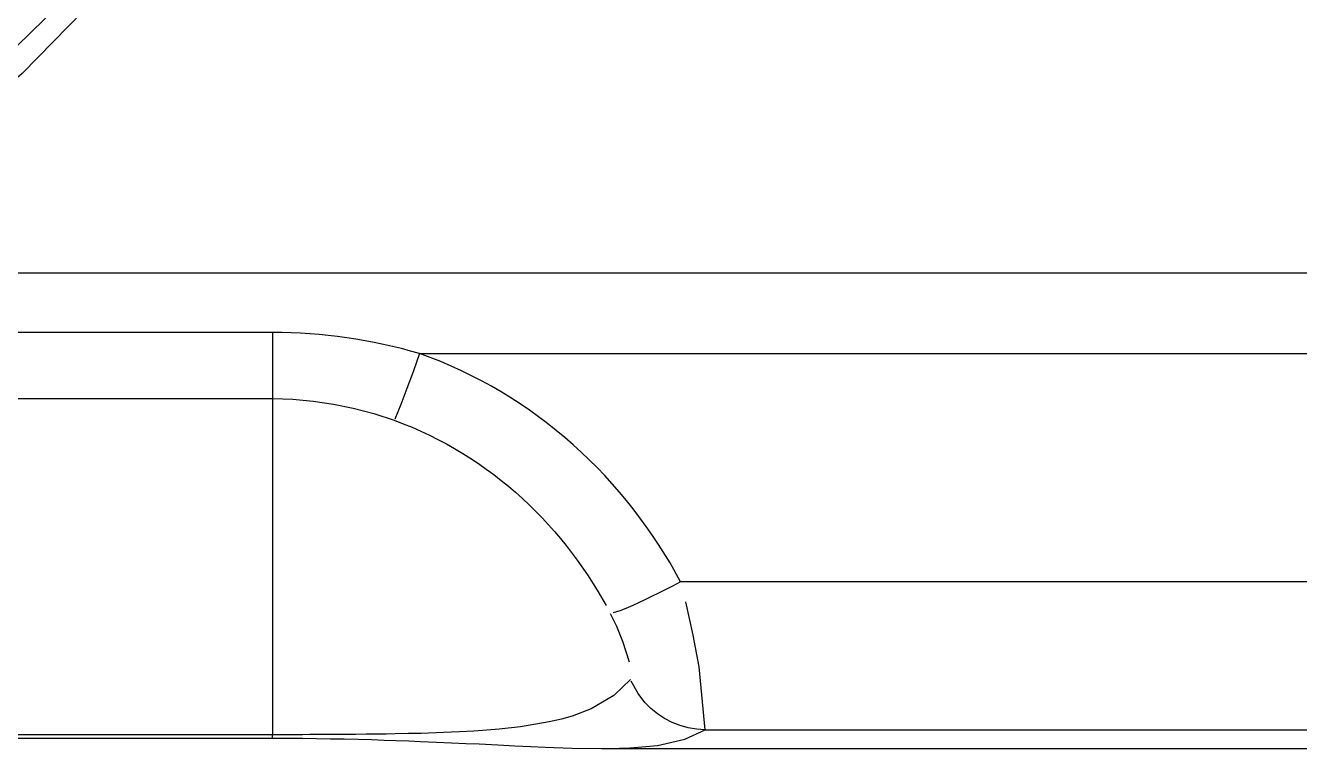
# Model space of a CAD drawing. Header units: millimetres. Extents: x 441156 to 441876, y 4514765 to 4515211.
# Drawn here: x 441489.6733 to 441489.7713, y 4514937.1153 to 4514937.1709 of the extents above; entities that cross this region are included whole.
import ezdxf

# ---------------------------------------------------------------- set-up
doc = ezdxf.new("R2010")
doc.units = ezdxf.units.MM
doc.layers.add('Terminale_sfiato', color=7, linetype='Continuous')

msp = doc.modelspace()

# ---------------------------------------------------------------- linework, layer by layer
at = {"layer": 'Terminale_sfiato', "color": 254, "linetype": 'Continuous'}
for p, q in [((441489.7795003174, 4514937.151841654), (441489.6517955022, 4514937.151841654)), ((441489.6922559944, 4514937.14729039), (441489.6579998802, 4514937.14729039)), ((441489.6922559944, 4514937.14729039), (441489.6922559944, 4514937.142196957)), ((441489.7035759681, 4514937.145664399), (441489.7795003174, 4514937.145664399)), ((441489.6579998802, 4514937.142196957), (441489.6922559944, 4514937.142196957)), ((441489.6922559944, 4514937.142196957), (441489.6922559944, 4514937.116355837)), ((441489.7795003174, 4514937.128119953), (441489.7236591457, 4514937.128119953)), ((441489.7255373915, 4514937.11673548), (441489.7795003174, 4514937.11673548)), ((441489.6922559944, 4514937.116355837), (441489.669223725, 4514937.116355837)), ((441489.669223725, 4514937.116082742), (441489.6922559944, 4514937.116082742)), ((441489.6922557955, 4514937.116082719), (441489.6922808536, 4514937.11608272)), ((441489.6922559944, 4514937.116082743), (441489.6922559944, 4514937.116355837)), ((441489.6922559944, 4514937.116082742), (441489.6922559944, 4514937.116089934)), ((441489.7175715485, 4514937.115295873), (441489.7795003174, 4514937.115295873))]:
    msp.add_line(p, q, dxfattribs=at)
for points in [[(441489.651063991, 4514937.153583263, 0), (441489.6582904952, 4514937.157908673, 0), (441489.6651184474, 4514937.162807557, 0), (441489.6715036042, 4514937.1682487, 0), (441489.6747271019, 4514937.171374552, 0), (441489.6778114525, 4514937.174647373, 0), (441489.6831497673, 4514937.181101388, 0), (441489.6879260184, 4514937.187984915, 0), (441489.6921066036, 4514937.195255019, 0), (441489.6940912581, 4514937.199294628, 0), (441489.6958950803, 4514937.20343292, 0), (441489.698725714, 4514937.2112841, 0), (441489.7008895829, 4514937.219363748, 0), (441489.7023689678, 4514937.22761577, 0), (441489.7028766616, 4514937.232101317, 0), (441489.7031821341, 4514937.23661988, 0), (441489.7032165411, 4514937.244794724, 0), (441489.7025802637, 4514937.253015274, 0), (441489.7012816431, 4514937.261138073, 0), (441489.7012286028, 4514937.26139933, 0)], [(441489.6789369431, 4514937.173296901, 0), (441489.6729884142, 4514937.167202979, 0), (441489.6665439552, 4514937.161622341, 0), (441489.6596451491, 4514937.156590163, 0), (441489.6557755686, 4514937.154130093, 0), (441489.6517955022, 4514937.151841654, 0)], [(441489.7035759681, 4514937.145664399, 0), (441489.7035030826, 4514937.145459929, 0), (441489.7034302859, 4514937.145256371, 0), (441489.7033576666, 4514937.145053974, 0), (441489.7032853133, 4514937.144852986, 0), (441489.7032133141, 4514937.144653649, 0), (441489.7031417568, 4514937.144456207, 0), (441489.7030707285, 4514937.144260901, 0), (441489.7030003158, 4514937.144067968, 0), (441489.7029306044, 4514937.143877644, 0), (441489.7028616793, 4514937.143690161, 0), (441489.7027936244, 4514937.143505747, 0), (441489.7027265226, 4514937.143324627, 0), (441489.7026604559, 4514937.14314702, 0), (441489.7025955045, 4514937.142973145, 0), (441489.7025317476, 4514937.142803212, 0), (441489.7024692631, 4514937.142637428, 0), (441489.7024081268, 4514937.142475996, 0), (441489.7023484134, 4514937.142319112, 0), (441489.7022901955, 4514937.142166968, 0), (441489.7022335441, 4514937.142019748, 0), (441489.7021785284, 4514937.141877633, 0), (441489.7021252151, 4514937.141740794, 0), (441489.7020736694, 4514937.141609401, 0), (441489.7020239541, 4514937.14148361, 0), (441489.7019761296, 4514937.141363577, 0), (441489.7019302542, 4514937.141249448, 0), (441489.7018863839, 4514937.141141361, 0), (441489.7018445721, 4514937.141039449, 0), (441489.7018048698, 4514937.140943835, 0), (441489.7017673252, 4514937.140854635, 0), (441489.7017319842, 4514937.14077196, 0), (441489.7016988898, 4514937.140695909, 0), (441489.7016680824, 4514937.140626575, 0), (441489.7016395994, 4514937.140564042, 0), (441489.7016242485, 4514937.140531112, 0)], [(441489.7236591457, 4514937.128119953, 0), (441489.7232588224, 4514937.128847509, 0), (441489.7228426261, 4514937.129567713, 0), (441489.7224105896, 4514937.130280185, 0), (441489.7219627538, 4514937.130984546, 0), (441489.7214991685, 4514937.131680399, 0), (441489.7210198932, 4514937.132367346, 0), (441489.7205249977, 4514937.133044975, 0), (441489.7200145628, 4514937.133712873, 0), (441489.7194886815, 4514937.134370615, 0), (441489.7189474591, 4514937.13501777, 0), (441489.7183910144, 4514937.135653903, 0), (441489.7178194804, 4514937.136278571, 0), (441489.7172330049, 4514937.136891325, 0), (441489.7166317513, 4514937.137491713, 0), (441489.716015899, 4514937.138079279, 0), (441489.7153856446, 4514937.138653563, 0), (441489.7147412018, 4514937.139214105, 0), (441489.7140828028, 4514937.13976044, 0), (441489.7134106981, 4514937.140292105, 0), (441489.7127251571, 4514937.140808637, 0), (441489.712026469, 4514937.141309577, 0), (441489.7113149426, 4514937.141794465, 0), (441489.7105909068, 4514937.142262847, 0), (441489.7098547108, 4514937.142714276, 0), (441489.709106724, 4514937.14314831, 0), (441489.7083473364, 4514937.143564514, 0), (441489.7075769583, 4514937.143962465, 0), (441489.7067960203, 4514937.144341749, 0), (441489.7060049727, 4514937.144701965, 0), (441489.7052042856, 4514937.145042725, 0), (441489.7043944481, 4514937.145363655, 0), (441489.7035759681, 4514937.145664399, 0)], [(441489.6922559944, 4514937.142196957, 0), (441489.6938201485, 4514937.142151126, 0), (441489.6953787458, 4514937.142014317, 0), (441489.6969401215, 4514937.141785199, 0), (441489.6984576458, 4514937.141473195, 0), (441489.700054755, 4514937.141047973, 0), (441489.7016242485, 4514937.140531112, 0)], [(441489.7016242485, 4514937.140531112, 0), (441489.702313859, 4514937.140271733, 0), (441489.702995484, 4514937.139994881, 0), (441489.7036686675, 4514937.139700934, 0), (441489.7043329746, 4514937.139390283, 0), (441489.7049879931, 4514937.139063337, 0), (441489.7056333329, 4514937.138720513, 0), (441489.7062686268, 4514937.138362242, 0), (441489.7068935307, 4514937.13798896, 0), (441489.7075077229, 4514937.137601115, 0), (441489.7081109049, 4514937.137199156, 0), (441489.7087028005, 4514937.136783537, 0), (441489.7092831557, 4514937.136354716, 0), (441489.7098517382, 4514937.13591315, 0), (441489.7104083372, 4514937.135459297, 0), (441489.7109527621, 4514937.134993612, 0), (441489.7114848425, 4514937.134516546, 0), (441489.7120044272, 4514937.134028547, 0), (441489.7125113833, 4514937.133530061, 0), (441489.7130055958, 4514937.133021521, 0), (441489.7134869663, 4514937.132503359, 0), (441489.7139554121, 4514937.131975995, 0), (441489.7144108657, 4514937.131439845, 0), (441489.7148532735, 4514937.130895312, 0), (441489.7152825951, 4514937.130342791, 0), (441489.7156988023, 4514937.129782666, 0), (441489.716101878, 4514937.129215312, 0), (441489.7164918156, 4514937.128641094, 0), (441489.7168686178, 4514937.128060364, 0), (441489.7172322959, 4514937.127473464, 0), (441489.717582869, 4514937.126880727, 0), (441489.7179203628, 4514937.12628247, 0), (441489.7182448093, 4514937.125679005, 0)], [(441489.7236591457, 4514937.128119953, 0), (441489.7234667902, 4514937.128017834, 0), (441489.7232746691, 4514937.127916503, 0), (441489.7230830163, 4514937.127816084, 0), (441489.7228920655, 4514937.127716699, 0), (441489.7227020493, 4514937.127618468, 0), (441489.7225131991, 4514937.127521512, 0), (441489.7223257452, 4514937.127425949, 0), (441489.7221399157, 4514937.127331895, 0), (441489.7219559372, 4514937.127239465, 0), (441489.7217740337, 4514937.127148772, 0), (441489.7215944271, 4514937.127059924, 0), (441489.7214173359, 4514937.126973033, 0), (441489.7212429761, 4514937.126888203, 0), (441489.7210715599, 4514937.126805536, 0), (441489.7209032964, 4514937.126725134, 0), (441489.7207383904, 4514937.126647097, 0), (441489.720577043, 4514937.126571517, 0), (441489.7204194505, 4514937.126498487, 0), (441489.7202658052, 4514937.126428096, 0), (441489.7201162941, 4514937.12636043, 0), (441489.7199710995, 4514937.126295572, 0), (441489.7198303981, 4514937.1262336, 0), (441489.7196943615, 4514937.12617459, 0), (441489.7195631554, 4514937.126118613, 0), (441489.7194369396, 4514937.126065739, 0), (441489.7193158679, 4514937.126016031, 0), (441489.7192000878, 4514937.125969551, 0), (441489.7190897404, 4514937.125926353, 0), (441489.7189849602, 4514937.125886491, 0), (441489.7188858747, 4514937.125850015, 0), (441489.7187926046, 4514937.125816968, 0), (441489.7187052637, 4514937.12578739, 0), (441489.7186239584, 4514937.125761318, 0), (441489.7185487877, 4514937.125738784, 0), (441489.7184798432, 4514937.125719814, 0), (441489.7184172088, 4514937.125704431, 0), (441489.7183609609, 4514937.125692655, 0), (441489.718311168, 4514937.125684501, 0), (441489.7182678909, 4514937.125679977, 0), (441489.7182448093, 4514937.125679005, 0)], [(441489.7255373915, 4514937.11673548, 0), (441489.7255770902, 4514937.116834152, 0), (441489.7256010273, 4514937.117005694, 0), (441489.7256092292, 4514937.117256596, 0), (441489.725600919, 4514937.117581555, 0), (441489.7255769839, 4514937.117966418, 0), (441489.7255373927, 4514937.118416748, 0), (441489.7254804187, 4514937.118943752, 0), (441489.7254067929, 4514937.119532992, 0), (441489.7253198628, 4514937.120156701, 0), (441489.7252172319, 4514937.120830618, 0), (441489.7250956787, 4514937.121568772, 0), (441489.7249574993, 4514937.122350229, 0), (441489.7248048427, 4514937.123158641, 0), (441489.7246360503, 4514937.123999035, 0), (441489.7244465638, 4514937.124887336, 0), (441489.7242405297, 4514937.125797872, 0), (441489.7240575497, 4514937.126564718, 0), (441489.7238635223, 4514937.127340332, 0), (441489.7236591457, 4514937.128119953, 0)], [(441489.7182448093, 4514937.125679005, 0), (441489.7184141571, 4514937.125347981, 0), (441489.7185747957, 4514937.125017731, 0), (441489.7187259546, 4514937.12469074, 0), (441489.7188938365, 4514937.124306324, 0), (441489.7190477298, 4514937.123931151, 0), (441489.7191909178, 4514937.123558517, 0), (441489.7193193088, 4514937.123200749, 0), (441489.719432342, 4514937.122862321, 0), (441489.7195312689, 4514937.122542543, 0), (441489.7196181882, 4514937.122236532, 0), (441489.719691138, 4514937.121953089, 0), (441489.7197512087, 4514937.121690163, 0), (441489.71979772, 4514937.121452724, 0), (441489.7198315267, 4514937.121237703, 0), (441489.7198517941, 4514937.121051055, 0), (441489.7198586717, 4514937.120895195, 0), (441489.719852514, 4514937.120768551, 0), (441489.7198327504, 4514937.120670213, 0), (441489.7197992196, 4514937.120603604, 0)], [(441489.7197992196, 4514937.120603604, 0), (441489.7185219465, 4514937.119361877, 0), (441489.7167663439, 4514937.118333583, 0), (441489.7153239811, 4514937.117791634, 0), (441489.714484237, 4514937.117553477, 0), (441489.7135537759, 4514937.117337721, 0), (441489.7113402229, 4514937.116969382, 0), (441489.7096875985, 4514937.116785874, 0), (441489.7087585262, 4514937.116706694, 0), (441489.7077529176, 4514937.116636153, 0), (441489.7066367367, 4514937.116572934, 0), (441489.7054104304, 4514937.116518216, 0), (441489.7036884358, 4514937.116461481, 0), (441489.7027268014, 4514937.116437755, 0), (441489.7016914978, 4514937.116417222, 0), (441489.7009958907, 4514937.116405878, 0), (441489.7002644129, 4514937.11639576, 0), (441489.6994895613, 4514937.116386795, 0), (441489.698681515, 4514937.116379098, 0), (441489.6977800174, 4514937.116372203, 0), (441489.6968291041, 4514937.116366556, 0), (441489.69628139, 4514937.116363956, 0), (441489.6957191629, 4514937.116361723, 0), (441489.6951385405, 4514937.116359841, 0), (441489.6945543833, 4514937.116358344, 0), (441489.6939187743, 4514937.116357133, 0), (441489.6932741759, 4514937.116356319, 0), (441489.6927659824, 4514937.116355957, 0), (441489.6922559944, 4514937.116355837, 0)], [(441489.7255373915, 4514937.11673548, 0), (441489.725320337, 4514937.11674067, 0), (441489.725103547, 4514937.116753453, 0), (441489.7248872857, 4514937.116773814, 0), (441489.7246718163, 4514937.116801727, 0), (441489.7244574015, 4514937.116837157, 0), (441489.7242443025, 4514937.116880062, 0), (441489.7240327789, 4514937.11693039, 0), (441489.7238230885, 4514937.116988079, 0), (441489.7236154866, 4514937.117053059, 0), (441489.7234102264, 4514937.117125251, 0), (441489.7232075577, 4514937.117204567, 0), (441489.7230077276, 4514937.11729091, 0), (441489.7228109795, 4514937.117384176, 0), (441489.7226175531, 4514937.117484249, 0), (441489.7224276842, 4514937.117591009, 0), (441489.7222416038, 4514937.117704326, 0), (441489.7220595389, 4514937.117824062, 0), (441489.7218817113, 4514937.117950069, 0), (441489.7217083375, 4514937.118082196, 0), (441489.7215396288, 4514937.11822028, 0), (441489.7213757908, 4514937.118364154, 0), (441489.721217023, 4514937.118513644, 0), (441489.721063519, 4514937.118668565, 0), (441489.7209154657, 4514937.118828729, 0), (441489.7207730434, 4514937.118993943, 0), (441489.7206364258, 4514937.119164003, 0), (441489.7205057793, 4514937.119338703, 0), (441489.720381263, 4514937.119517831, 0), (441489.7202630287, 4514937.119701168, 0), (441489.7201512204, 4514937.119888489, 0), (441489.7200459742, 4514937.120079569, 0), (441489.7199474186, 4514937.120274173, 0), (441489.7198556734, 4514937.120472064, 0), (441489.7197992196, 4514937.120603604, 0)], [(441489.7194092157, 4514937.115327829, 0), (441489.7200970902, 4514937.115361484, 0), (441489.7218726667, 4514937.115532133, 0), (441489.7239876664, 4514937.116003999, 0), (441489.7255373915, 4514937.11673548, 0)], [(441489.6922559944, 4514937.116089934, 0), (441489.6928711457, 4514937.116089188, 0), (441489.693486297, 4514937.116086946, 0), (441489.6940322019, 4514937.116083708, 0), (441489.6945745991, 4514937.116079333, 0), (441489.6956531893, 4514937.116067226, 0), (441489.6967298096, 4514937.116050671, 0), (441489.6977818353, 4514937.116030262, 0), (441489.6988419836, 4514937.116005571, 0), (441489.6998666953, 4514937.115977895, 0), (441489.7008585443, 4514937.115947681, 0), (441489.7017849111, 4514937.115916563, 0), (441489.702741486, 4514937.115881659, 0), (441489.7036572277, 4514937.115845791, 0), (441489.7048804928, 4514937.115794497, 0), (441489.7060320375, 4514937.115743158, 0), (441489.7071226274, 4514937.115692351, 0), (441489.7081509379, 4514937.115643047, 0), (441489.7095848902, 4514937.115573211, 0), (441489.7109059702, 4514937.115509362, 0), (441489.7121291498, 4514937.115452483, 0), (441489.7132468788, 4514937.115404181, 0), (441489.7153161038, 4514937.115331321, 0), (441489.7176056516, 4514937.115295873, 0)]]:
    msp.add_polyline3d(points, dxfattribs=at)
for centre, radius, start, end in [((441489.6922258236, 4514937.106952495), 0.04033980173659746, 73.65911583581476, 89.95714547150901), ((441489.7177005185, 4514937.162168895), 0.0468727121169199, 269.8840384765647, 272.089144271722)]:
    msp.add_arc(centre, radius, start, end, dxfattribs=at)

doc.saveas('drawing.dxf')
